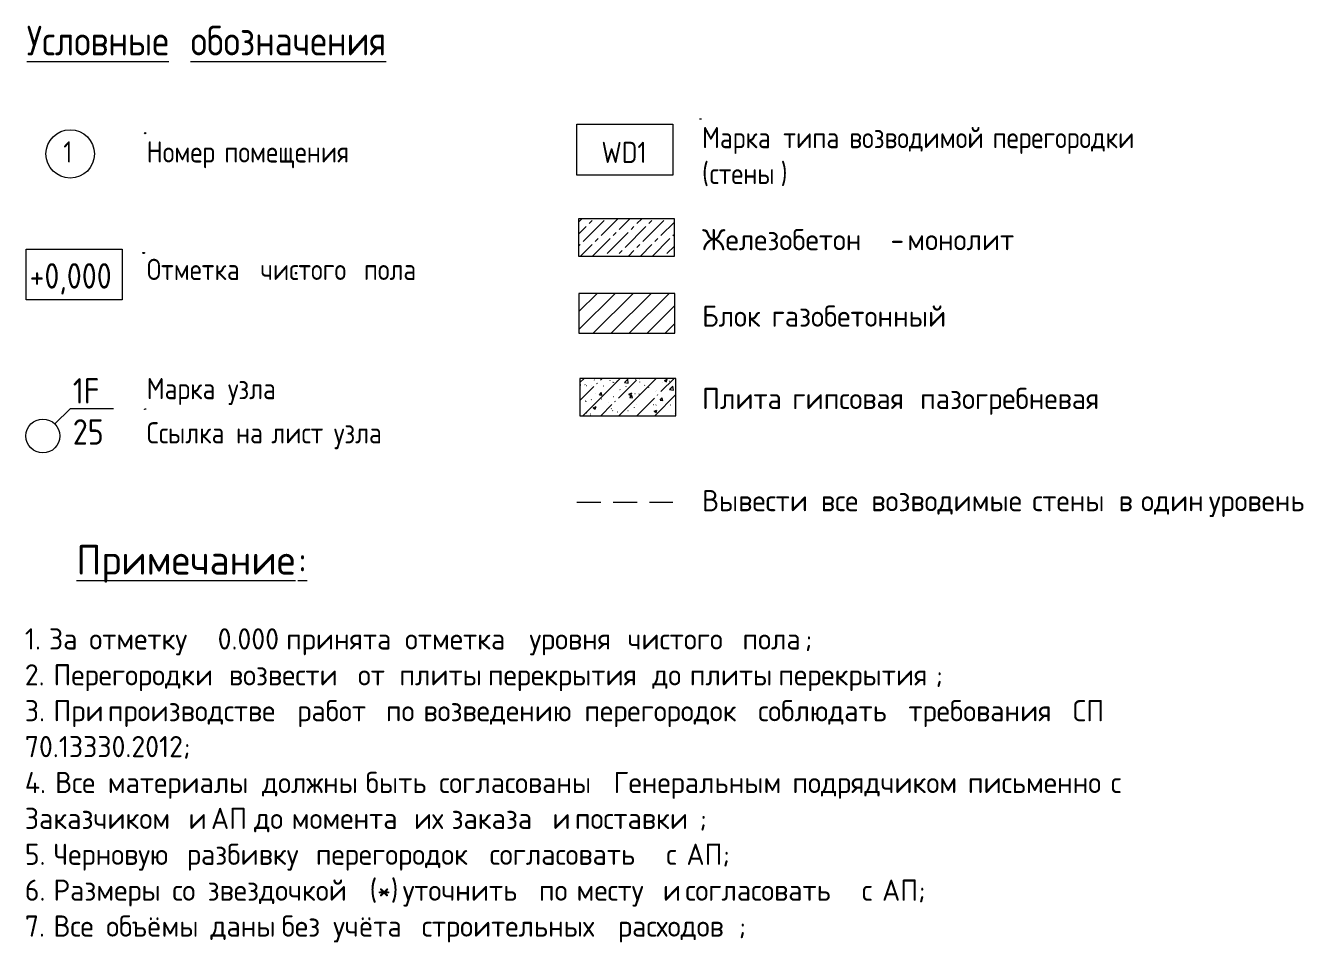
# Model space of a CAD drawing. Header units: millimetres. Extents: x -4029 to 232974, y -8553 to 104777.
# Drawn here: x 39782 to 50335, y -243 to 7327 of the extents above; entities that cross this region are included whole.
import ezdxf

# ---------------------------------------------------------------- set-up
doc = ezdxf.new("R2010")
doc.units = ezdxf.units.MM
doc.linetypes.add('ADSK_Штрих_ш2 п1', pattern=[300, 200, -100])
for name, color, linetype, lineweight in [('A-DETL', 7, 'Continuous', 9), ('A-DETL-1', 7, 'ADSK_Штрих_ш2 п1', 9), ('A-DETL-GENF', 7, 'Continuous', 9), ('G-ANNO-TEXT', 7, 'Continuous', 9)]:
    doc.layers.add(name, color=color, linetype=linetype, lineweight=lineweight)
for name, color, linetype, lineweight, true_color in [('A-DETL-GENF-4', 7, 'Continuous', 9, 0xe4eaf1), ('A-DETL-GENF-5', 9, 'Continuous', 9, 0x808080), ('A-DETL-GENF-6', 7, 'Continuous', 9, 0xc0c0c0), ('G-ANNO-TEXT-1', 7, 'Continuous', 9, 0x3c3c3c)]:
    doc.layers.add(name, color=color, linetype=linetype, lineweight=lineweight, true_color=true_color)
doc.styles.add('GOST Common_2', font='', dxfattribs={"height": 245})
doc.styles.add('GOST Common_3', font='', dxfattribs={"height": 175})
doc.styles.add('GOST Common_4', font='', dxfattribs={"width": 0.9, "height": 210})
doc.styles.add('GOST Common_5', font='', dxfattribs={"width": 0.9, "height": 175})
doc.styles.add('GOST Common_6', font='', dxfattribs={"width": 0.9, "height": 245})
doc.styles.get('GOST Common_2').set_extended_font_data('GOST Common')
doc.styles.get('GOST Common_3').set_extended_font_data('GOST Common')
doc.styles.get('GOST Common_4').set_extended_font_data('GOST Common')
doc.styles.get('GOST Common_5').set_extended_font_data('GOST Common')
doc.styles.get('GOST Common_6').set_extended_font_data('GOST Common')

msp = doc.modelspace()

# ---------------------------------------------------------------- hatches: boundary and pattern name
at = {"layer": 'A-DETL-GENF'}
h = msp.add_hatch(dxfattribs=at)
h.set_pattern_fill('FP_113', color=256, style=0, pattern_type=2)
h.set_pattern_definition([(45, (37159.144, 0), (98.99495, 197.9899), [245, -35, 35, -35])])
h.paths.add_polyline_path([(45139.9019, 5423.2796), (45139.9019, 5731.748), (44347.4019, 5731.748), (44347.4019, 5423.2796)])
at = {"layer": 'A-DETL-GENF-4'}
msp.add_hatch(color=256, dxfattribs=at).paths.add_polyline_path([(42021.5151, 5279.4675), (42021.5151, 5284.4675), (42008.8421, 5284.4675), (42008.8421, 5279.4675)])
at = {"layer": 'A-DETL-GENF-5'}
h = msp.add_hatch(dxfattribs=at)
h.set_pattern_fill('FP_114', color=256, style=0, pattern_type=2)
h.set_pattern_definition([(45, (37159.14, 0), (-74.2462, 74.2462), [])])
h.paths.add_polyline_path([(44351.7885, 4786.4728), (45144.2885, 4786.4728), (45144.2885, 5115.7155), (44351.7885, 5115.7155)])
at = {"layer": 'A-DETL-GENF-6'}
h = msp.add_hatch(dxfattribs=at)
h.set_pattern_fill('FP_115', color=256, style=0, pattern_type=2)
h.set_pattern_definition([(45, (37159.14, 0), (-148.4924, 148.4924), [210, -35, 7, -35]), (45, (37159.14, 148.4), (-148.4924, 148.4924), []), (50, (37159.14, 0), (251.0407, -21.9632), [26.25, -288.75]), (355, (37159.14, 0), (-48.5625, 263.267), [21, -231]), (100.451, (37180.06, -1.83), (202.48, 241.303), [22.309, -245.4]), (46.184, (37159.14, 70), (373.534, -57.933), [39.375, -433.125]), (96.636, (37190.27, 65.17), (327.13, 340.944), [33.464, -368.1]), (351.184, (37159.14, 70), (327.133, 340.94), [31.5, -346.5]), (21, (37194.14, 52.5), (208.917, -140.9164), [26.25, -288.75]), (326, (37194.14, 52.5), (85.161, 253.8024), [21, -231]), (71.451, (37211.55, 40.76), (294.079, 112.884), [22.309, -245.4]), (37.5, (37159.14, 0), (4.25595, 116.51285), [2.347, -225.853, 2.347, -232.153, -231.875]), (37.5, (37159.14, 0), (4.25595, 116.51285), [-462.7, 2.347, -229.528]), (7.5, (37159.14, 0), (92.0743, 138.0441), [2.347, -131.353, 2.347, -220.603, -88.375]), (7.5, (37159.14, 0), (92.0743, 138.0441), [-356.65, 2.347, -86.028]), (327.5, (37081.09, 0), (186.8379, -7.8942), [2.347, -85.153, 2.347, -270.653, -362.25]), (327.5, (37081.09, 0), (186.8379, -7.8942), [-360.5, 2.347, -359.903]), (317.5, (37046.1, 0), (204.1152, 35.0367), [2.347, -111.403, 2.347, -178.953, -257.25]), (317.5, (37046.1, 0), (204.1152, 35.0367), [-295.05, 2.347, -254.903])])
h.paths.add_polyline_path([(45139.9019, 4105.8005), (45153.0616, 4105.8005), (45153.0616, 4414.2688), (44360.5616, 4414.2688), (44360.5616, 4105.8005)])

# ---------------------------------------------------------------- linework, layer by layer
at = {"layer": 'A-DETL'}
for p, q in [((45349.0087, 6557.9368), (45360.0455, 6557.9368)), ((45349.0087, 6553.7649), (45349.0087, 6557.9368)), ((45360.0455, 6553.7649), (45349.0087, 6553.7649)), ((45360.0455, 6557.9368), (45360.0455, 6553.7649)), ((44333.7955, 6513.0408), (45126.2955, 6513.0408)), ((44333.7955, 6091.3408), (44333.7955, 6513.0408)), ((45126.2955, 6513.0408), (45126.2955, 6091.3408)), ((45126.2955, 6091.3408), (44333.7955, 6091.3408)), ((45139.9019, 5731.748), (44347.4019, 5731.748)), ((44347.4019, 5731.748), (44347.4019, 5423.2796)), ((45139.9019, 5423.2796), (45139.9019, 5731.748)), ((40748.934, 5452.4432), (40762.7283, 5452.4432)), ((40748.934, 5446.9432), (40748.934, 5452.4432)), ((40748.934, 5446.9432), (40762.7283, 5446.9432)), ((40762.7283, 5452.4432), (40762.7283, 5446.9432)), ((44347.4019, 5423.2796), (45139.9019, 5423.2796)), ((42021.5151, 5284.4675), (42008.8421, 5284.4675)), ((42008.8421, 5284.4675), (42008.8421, 5279.4675)), ((42008.8421, 5279.4675), (42021.5151, 5279.4675)), ((42021.5151, 5279.4675), (42021.5151, 5284.4675)), ((45144.2885, 5115.7155), (44351.7885, 5115.7155)), ((44351.7885, 5115.7155), (44351.7885, 4786.4728)), ((45144.2885, 4786.4728), (45144.2885, 5115.7155)), ((44351.7885, 4786.4728), (45144.2885, 4786.4728)), ((45153.0616, 4414.2688), (44360.5616, 4414.2688)), ((44360.5616, 4414.2688), (44360.5616, 4105.8005)), ((45153.0616, 4105.8005), (45153.0616, 4414.2688)), ((40148.934, 4162.9456), (40023.8607, 4037.8723)), ((40508.934, 4162.9456), (40148.934, 4162.9456)), ((40766.4028, 4159.2719), (40770.0765, 4162.9456)), ((40770.0765, 4162.9456), (40778.4538, 4162.9456)), ((44360.5616, 4105.8005), (45153.0616, 4105.8005))]:
    msp.add_line(p, q, dxfattribs=at)
for centre, radius in [((40150.5524, 6267.6341), 200), ((40769.2241, 6439.6703), 5), ((40765.1485, 4157.9057), 1.8547), ((39924.8658, 3938.8773), 140)]:
    msp.add_circle(centre, radius, dxfattribs=at)
at = {"layer": 'A-DETL-1'}
msp.add_line((44333.7955, 3391.3408), (45126.2955, 3391.3408), dxfattribs=at)
at = {"layer": 'G-ANNO-TEXT-1', "flags": 128}
msp.add_lwpolyline([(39786.8376, 5479.869), (40580.5676, 5479.869), (40580.5676, 5062.669), (39786.8376, 5062.669)], close=True, dxfattribs=at)

# ---------------------------------------------------------------- texts
at = {"layer": 'G-ANNO-TEXT', "attachment_point": 1}
for s, insert, char_height, width, style in [('\\LУсловные', (39790.9271, 7325.5884), 245, 1550.543794, 'GOST Common_6'), ('\\L\\fGOST Common|b0|i0|c204|p34|;\\W.9;\\L ', (41070.2537, 7325.5884), 245, 90.911362, 'GOST Common_6'), ('\\Lобозначения', (41145.263, 7325.5884), 245, 2111.163863, 'GOST Common_6'), ('Марка', (45368.582, 6489.6231), 175, 747.493425, 'GOST Common_5'), ('\\fGOST Common|b0|i0|c204|p34|;\\W.9; ', (45985.3257, 6489.6231), 175, 65.658206, 'GOST Common_5'), ('\\fGOST Common|b0|i0|c204|p34|;\\W.9; ', (46531.2273, 6489.6231), 175, 65.658206, 'GOST Common_5'), ('возводимой', (46585.4007, 6489.6231), 175, 1368.721069, 'GOST Common_5'), ('\\fGOST Common|b0|i0|c204|p34|;\\W.9; ', (47714.7085, 6489.6231), 175, 65.658206, 'GOST Common_5'), ('перегородки', (47768.882, 6489.6231), 175, 1500.037481, 'GOST Common_5'), ('\\fGOST Common|b0|i0|c204|p34|;\\W.9; ', (49006.5366, 6489.6231), 175, 65.658206, 'GOST Common_5'), ('\\fGOST Common|b0|i0|c204|p34|;\\W.9;1', (40093.5052, 6371.513), 175, 95.961994, 'GOST Common_5'), ('Номер', (40782.0333, 6371.513), 175, 712.139006, 'GOST Common_5'), ('\\fGOST Common|b0|i0|c204|p34|;\\W.9; ', (41369.6068, 6371.513), 175, 65.658206, 'GOST Common_5'), ('\\fGOST Common|b0|i0|c204|p34|;\\W.9; ', (42494.7474, 6371.513), 175, 65.658206, 'GOST Common_5'), ('WD1', (44538.2913, 6367.7481), 175, 459.607444, 'GOST Common_5'), ('типа', (46039.4991, 6489.6231), 175, 595.974488, 'GOST Common_5'), ('помещения', (41423.7802, 6371.513), 175, 1298.012231, 'GOST Common_5'), ('\\fGOST Common|b0|i0|c204|p34|;\\W.9;(', (45368.582, 6193.2897), 175, 75.759469, 'GOST Common_5'), ('стены', (45431.0898, 6193.2897), 175, 712.139006, 'GOST Common_5'), ('\\fGOST Common|b0|i0|c204|p34|;\\W.9;)', (46018.6632, 6193.2897), 175, 75.759469, 'GOST Common_5'), ('Отметка', (40783.4123, 5401.468), 175, 1070.733825, 'GOST Common_5'), ('\\fGOST Common|b0|i0|c204|p34|;\\W.9; ', (41666.8561, 5401.468), 175, 65.658206, 'GOST Common_5'), ('\\fGOST Common|b0|i0|c204|p34|;\\W.9; ', (42521.1295, 5401.468), 175, 65.658206, 'GOST Common_5'), ('\\fGOST Common|b0|i0|c204|p34|;\\W.9; ', (43037.8608, 5401.468), 175, 65.658206, 'GOST Common_5'), ('чистого', (41721.0295, 5401.468), 175, 969.7212, 'GOST Common_5'), ('пола', (42575.303, 5401.468), 175, 560.620069, 'GOST Common_5'), ('1F', (40172.3171, 4416.3471), 210, 282.83535, 'GOST Common_4'), ('Марка', (40782.282, 4417.2794), 175, 747.493425, 'GOST Common_5'), ('\\fGOST Common|b0|i0|c204|p34|;\\W.9; ', (41399.0258, 4417.2794), 175, 65.658206, 'GOST Common_5'), ('узла', (41453.1992, 4417.2794), 175, 550.518806, 'GOST Common_5'), ('\\fGOST Common|b0|i0|c204|p34|;\\W.9; ', (41907.4227, 4417.2794), 175, 65.658206, 'GOST Common_5'), ('25', (40172.3171, 4077.0931), 210, 323.2404, 'GOST Common_4'), ('Ссылка', (40782.282, 4052.2794), 175, 828.303525, 'GOST Common_5'), ('\\fGOST Common|b0|i0|c204|p34|;\\W.9; ', (41465.7008, 4052.2794), 175, 65.658206, 'GOST Common_5'), ('\\fGOST Common|b0|i0|c204|p34|;\\W.9; ', (41757.4039, 4052.2794), 175, 65.658206, 'GOST Common_5'), ('\\fGOST Common|b0|i0|c204|p34|;\\W.9; ', (42274.1352, 4052.2794), 175, 65.658206, 'GOST Common_5'), ('узла', (42328.3086, 4052.2794), 175, 550.518806, 'GOST Common_5'), ('на', (41519.8742, 4052.2794), 175, 287.885981, 'GOST Common_5'), ('лист', (41811.5773, 4052.2794), 175, 560.620069, 'GOST Common_5')]:
    msp.add_mtext(s, dxfattribs=dict(at, insert=insert, char_height=char_height, width=width, style=style))
at = {"layer": 'G-ANNO-TEXT-1', "attachment_point": 1}
for s, insert, char_height, width, style in [('Железобетон', (45368.582, 5647.2795), 175, 1756.497313, 'GOST Common_3'), ('монолит', (47063.2382, 5647.2795), 175, 1116.750687, 'GOST Common_3'), (' - ', (46817.8372, 5647.2795), 175, 297.426062, 'GOST Common_3'), ('+0,000', (39814.8376, 5365.5357), 210, 888.9111, 'GOST Common_4'), ('Блок', (45368.582, 5015.9013), 175, 622.911187, 'GOST Common_3'), ('\\fGOST Common|b0|i0|c204|p34|; ', (45882.5351, 5015.9013), 175, 72.953563, 'GOST Common_3'), ('газобетонный', (45942.7278, 5015.9013), 175, 1879.957187, 'GOST Common_3'), ('Плита', (45368.582, 4335.9013), 175, 830.54825, 'GOST Common_3'), ('\\fGOST Common|b0|i0|c204|p34|; ', (46053.8528, 4335.9013), 175, 72.953562, 'GOST Common_3'), ('\\fGOST Common|b0|i0|c204|p34|; ', (47109.5403, 4335.9013), 175, 72.953562, 'GOST Common_3'), ('пазогребневая', (47169.733, 4335.9013), 175, 1992.193438, 'GOST Common_3'), ('гипсовая', (46114.0455, 4335.9013), 175, 1206.539687, 'GOST Common_3'), ('Вывести', (45368.582, 3492.2674), 175, 1116.750687, 'GOST Common_3'), ('\\fGOST Common|b0|i0|c204|p34|; ', (46289.9934, 3492.2674), 175, 72.953563, 'GOST Common_3'), ('\\fGOST Common|b0|i0|c204|p34|; ', (46706.7122, 3492.2674), 175, 72.953562, 'GOST Common_3'), ('\\fGOST Common|b0|i0|c204|p34|; ', (48035.582, 3492.2674), 175, 72.953562, 'GOST Common_3'), ('\\fGOST Common|b0|i0|c204|p34|; ', (48748.634, 3492.2674), 175, 72.953562, 'GOST Common_3'), ('\\fGOST Common|b0|i0|c204|p34|; ', (48933.8424, 3492.2674), 175, 72.953562, 'GOST Common_3'), ('\\fGOST Common|b0|i0|c204|p34|; ', (49494.0976, 3492.2674), 175, 72.953562, 'GOST Common_3'), ('все', (46350.1861, 3492.2674), 175, 432.109563, 'GOST Common_3'), ('возводимые', (46766.9049, 3492.2674), 175, 1537.636625, 'GOST Common_3'), ('стены', (48095.7747, 3492.2674), 175, 791.265563, 'GOST Common_3'), ('\\fGOST Common|b0|i0|c204|p34|;в', (48808.8267, 3492.2674), 175, 151.518937, 'GOST Common_3'), ('один', (48994.0351, 3492.2674), 175, 606.07575, 'GOST Common_3'), ('уровень', (49554.2903, 3492.2674), 175, 1060.632562, 'GOST Common_3'), ('\\LПримечание', (40201.6481, 3038.8425), 245, 2216.665937, 'GOST Common_2'), ('\\L\\fGOST Common|b0|i0|c204|p34|;\\L:', (42030.5804, 3038.8425), 245, 89.789, 'GOST Common_2'), ('1. ', (39775.7983, 2350.7071), 175, 241.307938, 'GOST Common_3'), ('За', (39974.8973, 2350.7071), 175, 331.096938, 'GOST Common_3'), ('\\fGOST Common|b0|i0|c204|p34|; ', (40248.0796, 2350.7071), 175, 72.953563, 'GOST Common_3'), (' 0.000 ', (41262.0952, 2350.7071), 175, 813.712812, 'GOST Common_3'), ('\\fGOST Common|b0|i0|c204|p34|; ', (42854.8869, 2350.7071), 175, 72.953562, 'GOST Common_3'), ('\\fGOST Common|b0|i0|c204|p34|; ', (43882.7931, 2350.7071), 175, 72.953562, 'GOST Common_3'), ('\\fGOST Common|b0|i0|c204|p34|; ', (44693.0796, 2350.7071), 175, 72.953562, 'GOST Common_3'), ('\\fGOST Common|b0|i0|c204|p34|; ', (45642.2723, 2350.7071), 175, 72.953563, 'GOST Common_3'), ('отметку', (40308.2723, 2350.7071), 175, 1156.033375, 'GOST Common_3'), ('принята', (41933.4754, 2350.7071), 175, 1116.750688, 'GOST Common_3'), ('отметка', (42915.0796, 2350.7071), 175, 1172.868813, 'GOST Common_3'), ('уровня', (43942.9858, 2350.7071), 175, 909.113625, 'GOST Common_3'), ('чистого', (44753.2723, 2350.7071), 175, 1077.468, 'GOST Common_3'), ('пола', (45702.465, 2350.7071), 175, 622.911188, 'GOST Common_3'), ('\\fGOST Common|b0|i0|c204|p34|;;', (46216.4181, 2350.7071), 175, 72.953562, 'GOST Common_3'), ('2. ', (39775.7983, 2054.3737), 175, 286.202437, 'GOST Common_3'), ('Перегородки', (40011.939, 2054.3737), 175, 1683.54375, 'GOST Common_3'), ('\\fGOST Common|b0|i0|c204|p34|; ', (41401.0015, 2054.3737), 175, 72.953562, 'GOST Common_3'), ('возвести', (41461.1942, 2054.3737), 175, 1217.763312, 'GOST Common_3'), ('\\fGOST Common|b0|i0|c204|p34|; ', (42465.9494, 2054.3737), 175, 72.953562, 'GOST Common_3'), ('\\fGOST Common|b0|i0|c204|p34|; ', (42808.5848, 2054.3737), 175, 72.953562, 'GOST Common_3'), ('\\fGOST Common|b0|i0|c204|p34|; ', (43540.1577, 2054.3737), 175, 72.953562, 'GOST Common_3'), ('\\fGOST Common|b0|i0|c204|p34|; ', (44896.8087, 2054.3737), 175, 72.953562, 'GOST Common_3'), ('\\fGOST Common|b0|i0|c204|p34|; ', (45207.0327, 2054.3737), 175, 72.953562, 'GOST Common_3'), ('\\fGOST Common|b0|i0|c204|p34|; ', (45938.6056, 2054.3737), 175, 72.953562, 'GOST Common_3'), ('от', (42526.1421, 2054.3737), 175, 342.320563, 'GOST Common_3'), ('плиты', (42868.7775, 2054.3737), 175, 813.712813, 'GOST Common_3'), ('перекрытия', (43600.3504, 2054.3737), 175, 1571.3075, 'GOST Common_3'), ('до', (44957.0015, 2054.3737), 175, 303.037875, 'GOST Common_3'), ('плиты', (45267.2254, 2054.3737), 175, 813.712813, 'GOST Common_3'), ('перекрытия', (45998.7983, 2054.3737), 175, 1571.3075, 'GOST Common_3'), ('\\fGOST Common|b0|i0|c204|p34|;;', (47295.2567, 2054.3737), 175, 72.953562, 'GOST Common_3'), ('3. ', (39775.7983, 1758.0404), 175, 286.202437, 'GOST Common_3'), ('При', (40011.939, 1758.0404), 175, 471.39225, 'GOST Common_3'), ('\\fGOST Common|b0|i0|c204|p34|; ', (40400.8765, 1758.0404), 175, 72.953563, 'GOST Common_3'), ('производстве', (40461.0692, 1758.0404), 175, 1823.839062, 'GOST Common_3'), ('\\fGOST Common|b0|i0|c204|p34|; ', (41965.8869, 1758.0404), 175, 72.953562, 'GOST Common_3'), ('работ', (42026.0796, 1758.0404), 175, 813.712813, 'GOST Common_3'), ('\\fGOST Common|b0|i0|c204|p34|; ', (42697.4598, 1758.0404), 175, 72.953562, 'GOST Common_3'), ('по', (42757.6525, 1758.0404), 175, 303.037875, 'GOST Common_3'), ('\\fGOST Common|b0|i0|c204|p34|; ', (43007.6837, 1758.0404), 175, 72.953562, 'GOST Common_3'), ('возведению', (43067.8765, 1758.0404), 175, 1537.636625, 'GOST Common_3'), ('\\fGOST Common|b0|i0|c204|p34|; ', (44336.5535, 1758.0404), 175, 72.953562, 'GOST Common_3'), ('перегородок', (44396.7462, 1758.0404), 175, 1666.708312, 'GOST Common_3'), ('\\fGOST Common|b0|i0|c204|p34|; ', (45771.9181, 1758.0404), 175, 72.953563, 'GOST Common_3'), ('соблюдать', (45832.1108, 1758.0404), 175, 1431.012187, 'GOST Common_3'), ('\\fGOST Common|b0|i0|c204|p34|; ', (47012.814, 1758.0404), 175, 72.953563, 'GOST Common_3'), ('требования', (47073.0067, 1758.0404), 175, 1571.3075, 'GOST Common_3'), ('\\fGOST Common|b0|i0|c204|p34|; ', (48369.465, 1758.0404), 175, 72.953562, 'GOST Common_3'), ('СП', (48429.6577, 1758.0404), 175, 319.873312, 'GOST Common_3'), ('\\fGOST Common|b0|i0|c204|p34|; ', (48693.5796, 1758.0404), 175, 72.953562, 'GOST Common_3'), ('70.13330.2012;', (39775.7983, 1461.7071), 175, 1773.33275, 'GOST Common_3'), ('4. ', (39775.7983, 1165.3737), 175, 303.037875, 'GOST Common_3'), ('Все', (40025.8296, 1165.3737), 175, 454.556812, 'GOST Common_3'), ('\\fGOST Common|b0|i0|c204|p34|; ', (40400.8765, 1165.3737), 175, 72.953563, 'GOST Common_3'), ('\\fGOST Common|b0|i0|c204|p34|; ', (41674.1837, 1165.3737), 175, 72.953562, 'GOST Common_3'), ('\\fGOST Common|b0|i0|c204|p34|; ', (42530.7723, 1165.3737), 175, 72.953562, 'GOST Common_3'), ('быть', (42590.965, 1165.3737), 175, 662.193875, 'GOST Common_3'), ('\\fGOST Common|b0|i0|c204|p34|; ', (43137.3296, 1165.3737), 175, 72.953562, 'GOST Common_3'), ('\\fGOST Common|b0|i0|c204|p34|; ', (44577.3244, 1165.3737), 175, 72.953562, 'GOST Common_3'), ('Генеральным', (44637.5171, 1165.3737), 175, 1717.214625, 'GOST Common_3'), ('\\fGOST Common|b0|i0|c204|p34|; ', (46054.3608, 1165.3737), 175, 72.953562, 'GOST Common_3'), ('\\fGOST Common|b0|i0|c204|p34|; ', (47503.616, 1165.3737), 175, 72.953563, 'GOST Common_3'), ('\\fGOST Common|b0|i0|c204|p34|; ', (48684.3192, 1165.3737), 175, 72.953563, 'GOST Common_3'), ('\\fGOST Common|b0|i0|c204|p34|; ', (48851.0067, 1165.3737), 175, 72.953562, 'GOST Common_3'), ('материалы', (40461.0692, 1165.3737), 175, 1470.294875, 'GOST Common_3'), ('должны', (41734.3765, 1165.3737), 175, 965.23175, 'GOST Common_3'), ('согласованы', (43197.5223, 1165.3737), 175, 1672.320125, 'GOST Common_3'), ('подрядчиком', (46114.5535, 1165.3737), 175, 1683.54375, 'GOST Common_3'), ('письменно', (47563.8087, 1165.3737), 175, 1358.058625, 'GOST Common_3'), ('\\fGOST Common|b0|i0|c204|p34|;с', (48744.5119, 1165.3737), 175, 129.071687, 'GOST Common_3'), ('Заказчиком', (39775.7983, 869.0404), 175, 1565.695688, 'GOST Common_3'), ('\\fGOST Common|b0|i0|c204|p34|; ', (41067.6265, 869.0404), 175, 72.953563, 'GOST Common_3'), ('\\fGOST Common|b0|i0|c204|p34|; ', (41252.8348, 869.0404), 175, 72.953562, 'GOST Common_3'), ('АП', (41313.0275, 869.0404), 175, 359.156, 'GOST Common_3'), ('\\fGOST Common|b0|i0|c204|p34|; ', (41609.3608, 869.0404), 175, 72.953563, 'GOST Common_3'), ('\\fGOST Common|b0|i0|c204|p34|; ', (41919.5848, 869.0404), 175, 72.953562, 'GOST Common_3'), ('\\fGOST Common|b0|i0|c204|p34|; ', (42928.9702, 869.0404), 175, 72.953562, 'GOST Common_3'), ('\\fGOST Common|b0|i0|c204|p34|; ', (43239.1942, 869.0404), 175, 72.953563, 'GOST Common_3'), ('\\fGOST Common|b0|i0|c204|p34|; ', (44072.6317, 869.0404), 175, 72.953562, 'GOST Common_3'), ('\\fGOST Common|b0|i0|c204|p34|; ', (44257.84, 869.0404), 175, 72.953562, 'GOST Common_3'), ('\\fGOST Common|b0|i0|c204|p34|;и', (41127.8192, 869.0404), 175, 151.518937, 'GOST Common_3'), ('до', (41669.5535, 869.0404), 175, 303.037875, 'GOST Common_3'), ('момента', (41979.7775, 869.0404), 175, 1150.421562, 'GOST Common_3'), ('их', (42989.1629, 869.0404), 175, 303.037875, 'GOST Common_3'), ('заказа', (43299.3869, 869.0404), 175, 937.172688, 'GOST Common_3'), ('\\fGOST Common|b0|i0|c204|p34|;и', (44132.8244, 869.0404), 175, 151.518937, 'GOST Common_3'), ('поставки', (44318.0327, 869.0404), 175, 1245.822375, 'GOST Common_3'), ('\\fGOST Common|b0|i0|c204|p34|;;', (45345.939, 869.0404), 175, 72.953562, 'GOST Common_3'), ('5. ', (39775.7983, 572.7071), 175, 286.202437, 'GOST Common_3'), ('Черновую', (40011.939, 572.7071), 175, 1262.657813, 'GOST Common_3'), ('\\fGOST Common|b0|i0|c204|p34|; ', (41053.7358, 572.7071), 175, 72.953563, 'GOST Common_3'), ('разбивку', (41113.9285, 572.7071), 175, 1217.763312, 'GOST Common_3'), ('\\fGOST Common|b0|i0|c204|p34|; ', (42118.6837, 572.7071), 175, 72.953562, 'GOST Common_3'), ('\\fGOST Common|b0|i0|c204|p34|; ', (43554.0483, 572.7071), 175, 72.953562, 'GOST Common_3'), ('\\fGOST Common|b0|i0|c204|p34|; ', (45012.564, 572.7071), 175, 72.953563, 'GOST Common_3'), ('\\fGOST Common|b0|i0|c204|p34|; ', (45179.2515, 572.7071), 175, 72.953562, 'GOST Common_3'), ('АП', (45239.4442, 572.7071), 175, 359.156, 'GOST Common_3'), ('перегородок', (42178.8765, 572.7071), 175, 1666.708312, 'GOST Common_3'), ('согласовать', (43614.241, 572.7071), 175, 1694.767375, 'GOST Common_3'), ('\\fGOST Common|b0|i0|c204|p34|;с', (45072.7567, 572.7071), 175, 129.071688, 'GOST Common_3'), ('\\fGOST Common|b0|i0|c204|p34|;;', (45535.7775, 572.7071), 175, 72.953563, 'GOST Common_3'), ('6. ', (39775.7983, 276.3737), 175, 286.202437, 'GOST Common_3'), ('Размеры', (40011.939, 276.3737), 175, 1116.750687, 'GOST Common_3'), ('\\fGOST Common|b0|i0|c204|p34|; ', (40933.3504, 276.3737), 175, 72.953562, 'GOST Common_3'), ('со', (40993.5431, 276.3737), 175, 280.590625, 'GOST Common_3'), ('\\fGOST Common|b0|i0|c204|p34|; ', (41225.0535, 276.3737), 175, 72.953562, 'GOST Common_3'), ('звездочкой', (41285.2462, 276.3737), 175, 1492.742125, 'GOST Common_3'), (' (*) ', (42516.8817, 276.3737), 175, 460.168625, 'GOST Common_3'), ('уточнить', (42896.5587, 276.3737), 175, 1290.716875, 'GOST Common_3'), ('\\fGOST Common|b0|i0|c204|p34|; ', (43961.5067, 276.3737), 175, 72.953562, 'GOST Common_3'), ('по', (44021.6994, 276.3737), 175, 303.037875, 'GOST Common_3'), ('\\fGOST Common|b0|i0|c204|p34|; ', (44271.7306, 276.3737), 175, 72.953562, 'GOST Common_3'), ('месту', (44331.9233, 276.3737), 175, 791.265563, 'GOST Common_3'), ('\\fGOST Common|b0|i0|c204|p34|; ', (44984.7827, 276.3737), 175, 72.953562, 'GOST Common_3'), ('\\fGOST Common|b0|i0|c204|p34|;и', (45044.9754, 276.3737), 175, 151.518938, 'GOST Common_3'), ('\\fGOST Common|b0|i0|c204|p34|; ', (45169.991, 276.3737), 175, 72.953562, 'GOST Common_3'), ('согласовать', (45230.1837, 276.3737), 175, 1694.767375, 'GOST Common_3'), ('\\fGOST Common|b0|i0|c204|p34|; ', (46628.5067, 276.3737), 175, 72.953563, 'GOST Common_3'), ('\\fGOST Common|b0|i0|c204|p34|;с', (46688.6994, 276.3737), 175, 129.071687, 'GOST Common_3'), ('\\fGOST Common|b0|i0|c204|p34|; ', (46795.1942, 276.3737), 175, 72.953562, 'GOST Common_3'), ('АП', (46855.3869, 276.3737), 175, 359.156, 'GOST Common_3'), ('\\fGOST Common|b0|i0|c204|p34|;;', (47151.7202, 276.3737), 175, 72.953563, 'GOST Common_3'), ('7. ', (39775.7983, -19.9596), 175, 286.202437, 'GOST Common_3'), ('Все', (40011.939, -19.9596), 175, 454.556812, 'GOST Common_3'), ('\\fGOST Common|b0|i0|c204|p34|; ', (40386.9858, -19.9596), 175, 72.953562, 'GOST Common_3'), ('объёмы', (40447.1785, -19.9596), 175, 970.843563, 'GOST Common_3'), ('\\fGOST Common|b0|i0|c204|p34|; ', (41248.2046, -19.9596), 175, 72.953562, 'GOST Common_3'), ('даны', (41308.3973, -19.9596), 175, 639.746625, 'GOST Common_3'), ('\\fGOST Common|b0|i0|c204|p34|; ', (41836.241, -19.9596), 175, 72.953562, 'GOST Common_3'), ('без', (41896.4337, -19.9596), 175, 443.333188, 'GOST Common_3'), ('\\fGOST Common|b0|i0|c204|p34|; ', (42262.2202, -19.9596), 175, 72.953562, 'GOST Common_3'), ('учёта', (42322.4129, -19.9596), 175, 813.712813, 'GOST Common_3'), ('\\fGOST Common|b0|i0|c204|p34|; ', (42993.7931, -19.9596), 175, 72.953562, 'GOST Common_3'), ('строительных', (43053.9858, -19.9596), 175, 1891.180813, 'GOST Common_3'), ('\\fGOST Common|b0|i0|c204|p34|; ', (44614.366, -19.9596), 175, 72.953562, 'GOST Common_3'), ('расходов', (44674.5587, -19.9596), 175, 1206.539688, 'GOST Common_3'), ('\\fGOST Common|b0|i0|c204|p34|;;', (45670.0535, -19.9596), 175, 72.953562, 'GOST Common_3')]:
    msp.add_mtext(s, dxfattribs=dict(at, insert=insert, char_height=char_height, width=width, style=style))

doc.saveas('drawing.dxf')
